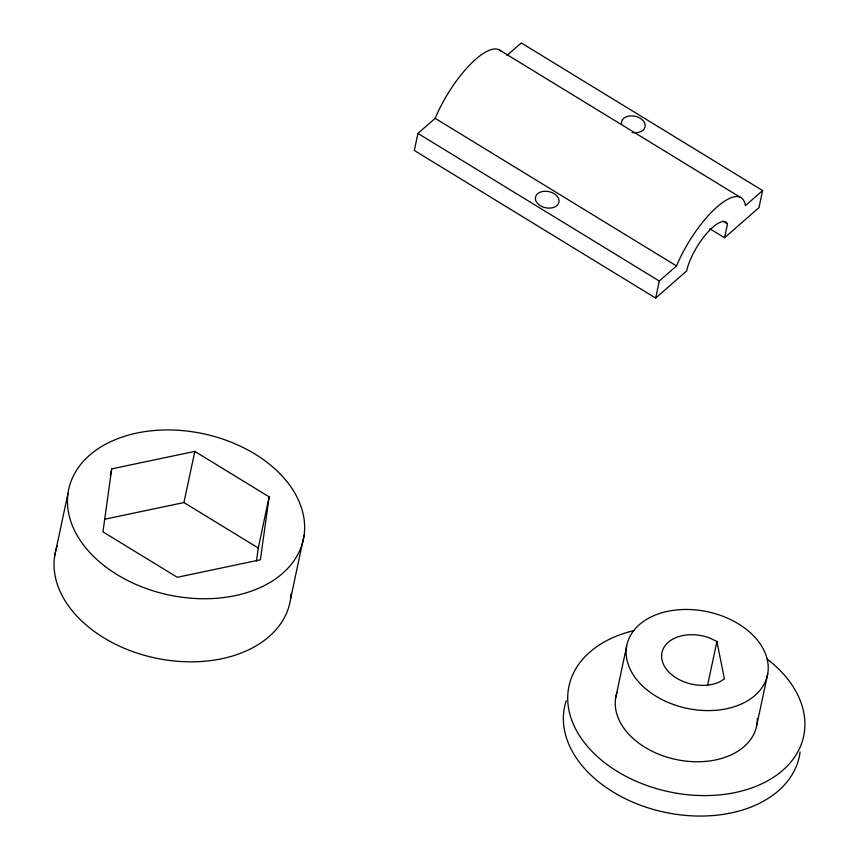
<?xml version="1.0" encoding="UTF-8"?>
<svg xmlns="http://www.w3.org/2000/svg" width="859" height="859" viewBox="0 0 859 859"><rect width="100%" height="100%" fill="white"/><g stroke="black" fill="none" stroke-linecap="round" stroke-linejoin="round"><path stroke-width="1.29" d="M111.702 468.874L102.94 531.828L177.276 577.291L260.374 559.8L269.146 496.856L194.81 451.394L111.702 468.874L110.306 475.435M256.444 561.131L258.269 548.01L269.146 496.856M54.579 556.46L67.99 493.367M104.723 519.223L183.933 502.547L194.81 451.394M290.686 598.412L304.097 535.318M500.99 51.143A64.608 21.454 -58.6 0 0 435.159 118.338L417.936 133.424L414.317 150.475L655.675 298.084L686.663 270.939A35.992 11.951 -58.6 0 1 704.842 235.645A35.992 11.951 -58.6 0 1 726.177 222.18L727.509 223.888L724.556 237.76L709.792 228.741M655.675 298.084L659.293 281.022L676.516 265.946A64.608 21.454 -58.6 0 1 717.093 206.922A64.608 21.454 -58.6 0 1 745.397 205.634L762.62 190.558L521.273 42.95L506.917 55.513M615.753 697.529L626.619 646.365M762.62 190.558L759.002 207.61L724.556 237.76M707.515 685.589L716.9 641.48L709.641 637.969A35.992 24.728 12 0 0 662.085 660.303A35.992 24.728 12 0 0 719.81 681.821L724.395 678.868L716.9 641.48M756.865 724.856L767.742 673.692M499.272 49.886L740.619 197.484M722.967 221.107L727.509 223.888M435.159 118.338L676.516 265.946M417.936 133.424L659.293 281.022M183.933 502.547L258.269 548.01M800.083 752.087A119.97 82.432 12 0 1 663.642 812.034A119.97 82.432 12 0 1 566.231 700.708M767.087 659.014A119.97 82.432 12 0 1 762.577 783.429A119.97 82.432 12 0 1 586.815 745.644A119.97 82.432 12 0 1 634.447 630.495M757.359 718.382A71.877 49.392 12 0 1 678.825 760.054A71.877 49.392 12 0 1 617.02 692.515M291.147 593.623A119.97 82.432 12 0 1 156.961 658.381A119.97 82.432 12 0 1 57.081 545.97M621.637 124.383A11.994 8.246 12 0 1 632.407 115.879A11.994 8.246 12 0 1 645.195 125.672A11.994 8.246 12 0 1 632.192 132.469M647.557 690.335A71.877 49.392 12 0 0 766.035 679.931A71.877 49.392 12 0 0 677.944 609.815A71.877 49.392 12 0 0 647.557 690.335M105.142 566.435A119.97 82.432 12 0 0 301.595 545.809A119.97 82.432 12 0 0 151.388 430.788A119.97 82.432 12 0 0 105.142 566.435M538.529 204.399A11.994 8.246 12 0 0 558.554 203.39A11.994 8.246 12 0 0 544.595 191.267A11.994 8.246 12 0 0 538.529 204.399"/></g></svg>
